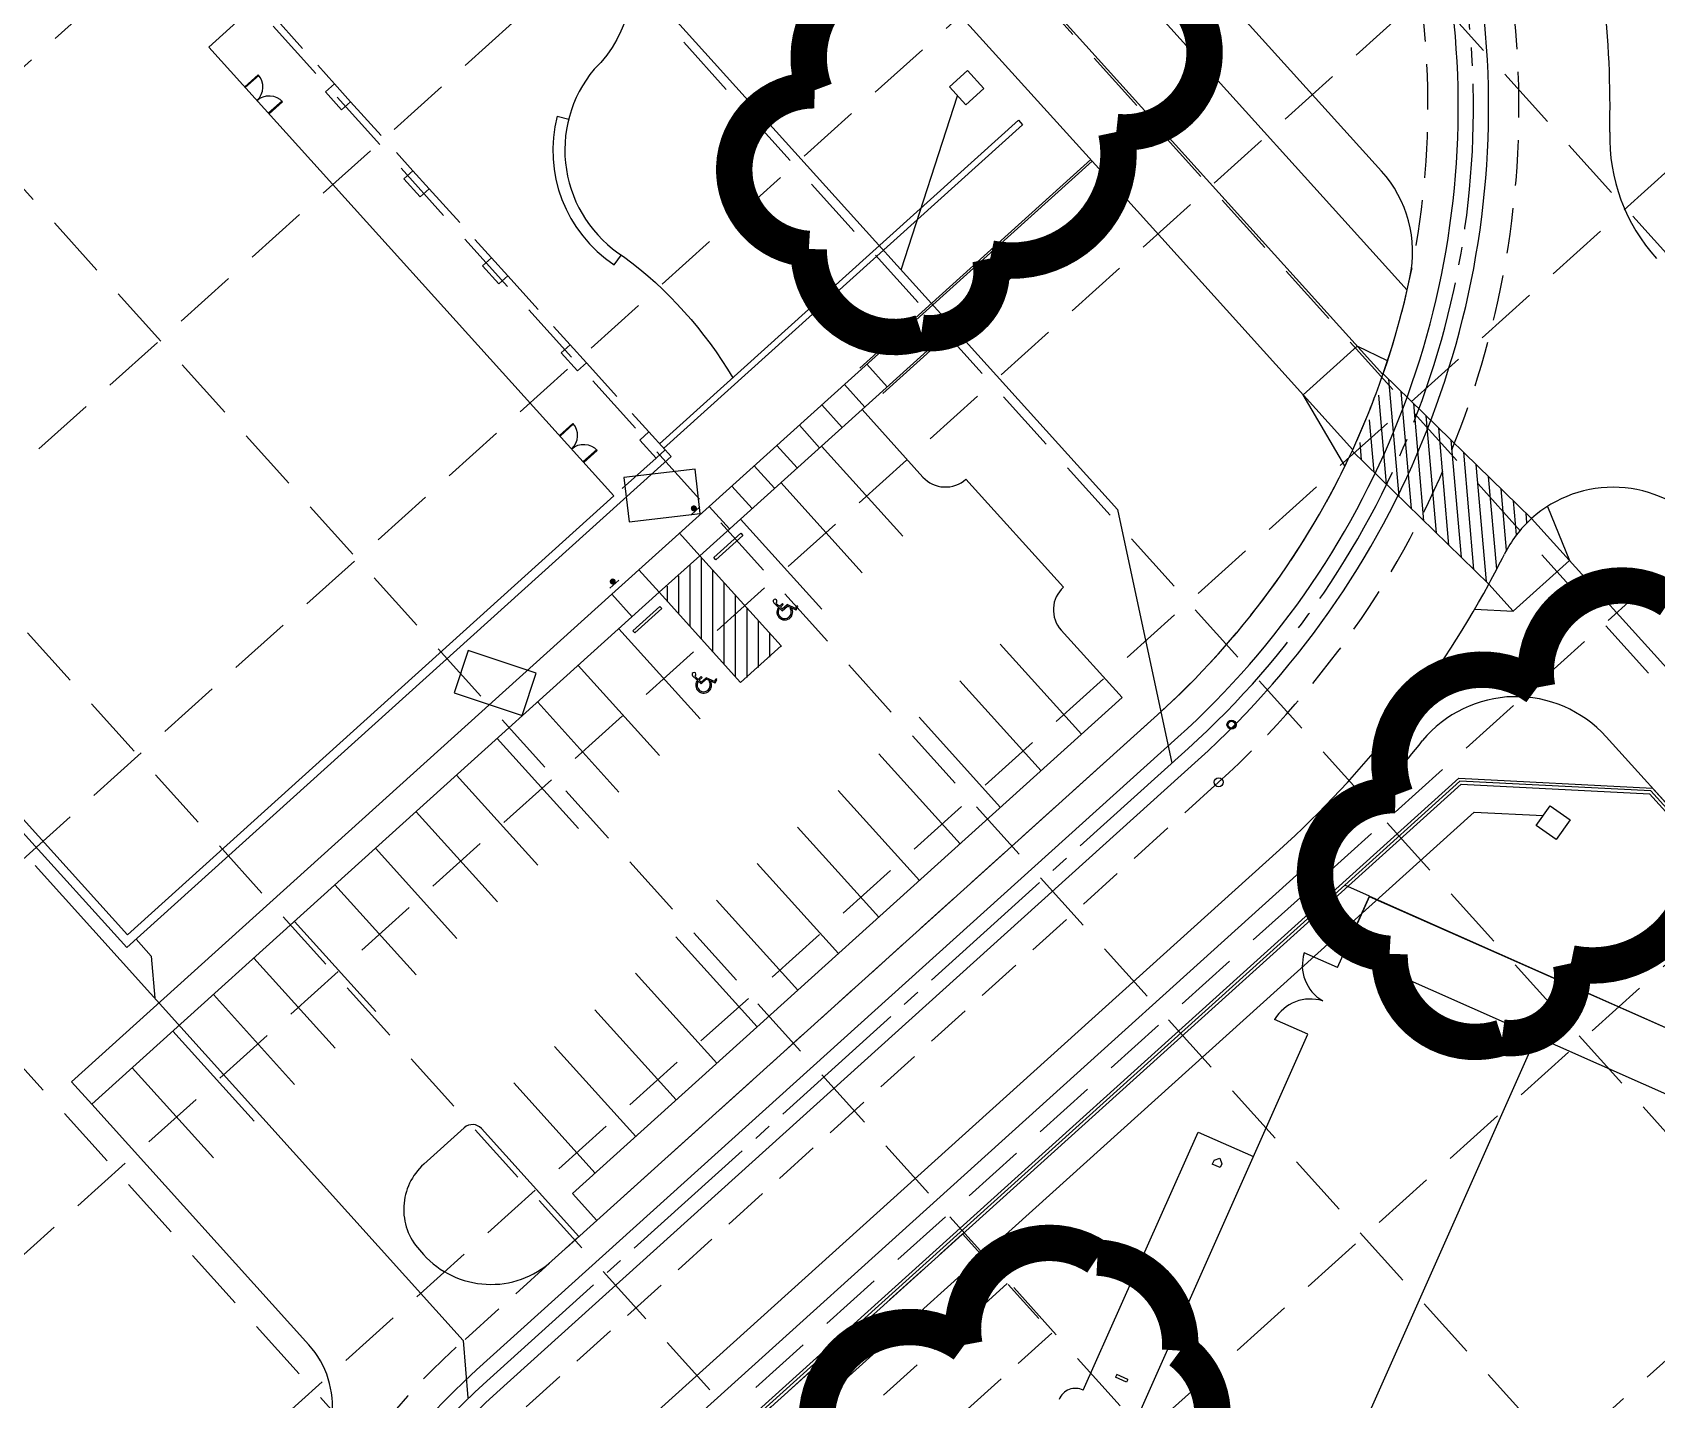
# Model space of a CAD drawing. Header units: inches. Extents: x 5194 to 8721, y 2249 to 5862.
# Drawn here: x 7253.5 to 7521.2, y 4035.7 to 4261.1 of the extents above; entities that cross this region are included whole.
import ezdxf

# ---------------------------------------------------------------- set-up
doc = ezdxf.new("R2010")
doc.units = ezdxf.units.IN
doc.header["$LTSCALE"] = 60
doc.header["$MEASUREMENT"] = 0
for name, pattern in [('03139 BASE$0$HIDDEN2', [0.1875, 0.125, -0.0625]), ('HIDDEN', [0.375, 0.25, -0.125]), ('HIDDEN2', [0.1875, 0.125, -0.0625]), ('SCENT', [0.55, 0.4, -0.05, 0.05, -0.05])]:
    doc.linetypes.add(name, pattern=pattern)
for name, color, linetype in [('03139 BASE$0$A-CURB', 7, 'Continuous'), ('03139 BASE$0$A-Wall-Abov', 8, '03139 BASE$0$HIDDEN2'), ('03139 BASE$0$A1-FLOR-OUTLINE', 7, 'Continuous'), ('03139 BASE$0$A1-FLOR-OUTLINE-NEW', 7, 'Continuous'), ('03139 BASE$0$AS-FENCE', 7, 'FENCELINE1'), ('03139 BASE$0$AS-INFIELD', 8, 'Continuous'), ('03139 BASE$0$AS-MOWSTRIP', 7, 'Continuous'), ('03139 BASE$0$AS-WALKJOINTS', 253, 'Continuous'), ('03139 BASE$0$CCURB', 7, 'Continuous'), ('03139 BASE$0$CPWALL', 7, 'Continuous'), ('03139 BASE$0$CSTRIPE', 8, 'Continuous'), ('03139 BASE$0$CWALK', 7, 'Continuous'), ('03139 BASE$0$DOORSWINGS', 7, 'Continuous'), ('03139 BASE$0$HC', 7, 'Continuous'), ('03139 BASE$0$pinlet', 7, 'Continuous'), ('03139 TOPO$0$EP', 7, 'Continuous'), ('03139 TOPO$0$IRON-SYM', 8, 'Continuous'), ('BASE', 7, 'Continuous'), ('COORD-CL', 7, 'Continuous'), ('grid', 254, 'HIDDEN'), ('Pstm', 7, 'Continuous'), ('pstmcl', 8, 'SCENT'), ('stm-easement', 7, 'HIDDEN2')]:
    doc.layers.add(name, color=color, linetype=linetype)
doc.linetypes.add('FENCELINE1', pattern='A,0.25,-0.1,[133,ltypeshp.shx,S=0.1,R=0,X=-0.1,Y=0],-0.1,1', length=1.45)

# ---------------------------------------------------------------- blocks, each defined once
blk = doc.blocks.new('03139 TOPO$0$ip')
for radius in [0.05, 0.03750000000000001]:
    blk.add_circle((0, 0), radius)
blk = doc.blocks.new('03139 BASE$0$HC2')
at = {"layer": '03139 BASE$0$HC', "linetype": 'Continuous'}
for p, q in [((-0.01032105120000325, 0.0149395007999833), (-0.009857150400011975, 0.009372499199981066)), ((-0.00905948310346221, 0.04286526834896902), (-0.005005752000010955, -0.005440300800000408)), ((-0.002968454400001989, 0.03562189919998715), (-0.001360051200003921, 0.01632095039999554)), ((-0.001360051200003921, 0.01632095039999554), (0.0153954479999811, 0.01632095039999554)), ((-1.387778780781446e-17, 4.440892098500626e-16), (-0.0009066528000175947, 0.01088064959999469)), ((-0.0009066528000175947, 0.01088064959999469), (0.0153954479999811, 0.01088064959999469)), ((-1.387778780781446e-17, 4.440892098500626e-16), (0.02715674879998459, 4.440892098500626e-16)), ((0.0153954479999811, 0.01088064959999469), (0.0153954479999811, 0.01632095039999554)), ((0.04200329759999021, -0.03497629920002465), (0.02715674879998459, 4.440892098500626e-16)), ((-0.005005752000010955, -0.005440300800000408), (0.02355594719999771, -0.005440300800000408)), ((0.03912119999999959, -0.04210980000002523), (0.02355594719999771, -0.005440300800000408)), ((0.02944299839998619, -0.02828975040001708), (0.02600084639998385, -0.02018064960002408)), ((0.03912119999999959, -0.04210980000002523), (0.05539664639998135, -0.03520125119998696)), ((0.04200329759999021, -0.03497629920002465), (0.05327094719998512, -0.03019344960002812)), ((0.05539664639998135, -0.03520125119998696), (0.05327094719998512, -0.03019344960002812))]:
    blk.add_line(p, q, dxfattribs=at)
for centre, radius, start, end in [((-0.0009255167999981627, -0.01632096480002432), 0.03264192000000001, 106.7285, 338.4897000000001), ((-0.0009255167999981627, -0.01632096480002432), 0.02720160000000001, 109.1687, 351.8427), ((-0.0009255167999981627, 0.04352255519997966), 0.008160480000000003, 255.546, 184.6199)]:
    blk.add_arc(centre, radius, start, end, dxfattribs=at)

msp = doc.modelspace()

# ---------------------------------------------------------------- hatches: boundary and pattern name
at = {"layer": '03139 BASE$0$AS-INFIELD'}
h = msp.add_hatch(color=256, dxfattribs=at)
edge = h.paths.add_edge_path()
edge.add_arc((7505.36066348241, 4104.443978162905), 0.4999999980010637, -72.37833148925819, 287.6216685107418)
at = {"layer": '03139 BASE$0$CSTRIPE'}
h = msp.add_hatch(dxfattribs=at)
h.set_pattern_fill('ANSI31', color=256, scale=15, angle=50, style=0)
h.set_pattern_definition([(95, (0, 0), (-1.867865058922023, -0.1634170176518588), [])])
edge = h.paths.add_edge_path()
edge.add_line((7476.488953208651, 4204.481667709983), (7500.598902164959, 4180.967309852949))
edge.add_arc((7513.998003616571, 4166.11927697686), 20.00000000000007, 132.0635973777725, 153.4406386734422)
edge.add_arc((7348.520758011992, 4248.837359565384), 164.9999999999995, 331.5213138043096, 333.4406386734422)
edge.add_line((7471.515770848226, 4191.654764834944), (7493.55485926219, 4170.160110792007))
edge.add_arc((7359.708624850735, 4242.381610018153), 122.7764257434832, 335.6572867350338, 341.9618950872937)
h = msp.add_hatch(dxfattribs=at)
h.set_pattern_fill('ANSI31', color=256, scale=15, angle=44.999999998025, style=0)
h.set_pattern_definition([(90, (-19.95715739337743, -18.18595606960088), (-1.875, 6.463210734679761e-11), [])])
h.paths.add_polyline_path([(7377.00552992101, 4159.872890979237), (7363.606428469397, 4174.720923855327), (7356.924813675158, 4168.691328202102), (7370.323915126772, 4153.843295326013)])

# ---------------------------------------------------------------- linework, layer by layer
for points in [[(7363.597367233214, 4181.774418661957), (7362.736203674133, 4189.091378418843), (7350.991578699241, 4187.709104444479), (7351.852742258317, 4180.392144687592), (7363.597367233214, 4181.774418661957)], [(7334.232653844218, 4148.475594749442), (7336.566350839204, 4155.463681833543), (7325.349607161285, 4159.209554015685), (7323.015910166296, 4152.221466931585), (7334.232653844218, 4148.475594749441)]]:
    msp.add_lwpolyline(points)
at = {"layer": '03139 BASE$0$A-CURB'}
msp.add_lwpolyline([(7426.709474839561, 4037.21705075719), (7445.62679643039, 4079.79903616457), (7454.764706805518, 4075.73945120905)], dxfattribs=at)
at = {"layer": '03139 BASE$0$A-Wall-Abov'}
for points in [[(7293.016330934553, 4264.039410022154), (7303.288975380791, 4252.655918150484)], [(7305.968795671112, 4249.686311575267), (7316.241440117347, 4238.302819703601)], [(7318.921260149679, 4235.33321341427), (7329.193904595915, 4223.949721542602)], [(7331.873724886237, 4220.980114967385), (7342.146369332473, 4209.596623095716)], [(7344.826189622796, 4206.6270165205), (7355.098834069031, 4195.24352464883)], [(7356.293743938305, 4190.934126646923), (7349.364721433505, 4184.681261483481)]]:
    msp.add_lwpolyline(points, dxfattribs=at)
at = {"layer": '03139 BASE$0$A1-FLOR-OUTLINE'}
for points in [[(7304.483992383502, 4248.346401430105), (7305.968795671112, 4249.686311575267), (7303.288975380791, 4252.655918150484), (7301.804172093181, 4251.316008005323)], [(7317.436457120061, 4233.99330298322), (7318.921260407668, 4235.333213128381), (7316.241440117347, 4238.302819703601), (7314.756636829738, 4236.962909558439)], [(7330.388921856619, 4219.640204536335), (7331.873725144228, 4220.980114681497), (7329.193904853905, 4223.949721256714), (7327.709101566295, 4222.609811111553)], [(7343.341386593178, 4205.287106089449), (7344.826189880786, 4206.627016234611), (7342.146369590464, 4209.596622809827), (7340.661566302855, 4208.256712664666)], [(7356.293743938305, 4190.934126646923), (7357.778547225914, 4192.274036792083), (7355.098834327022, 4195.243524362942), (7353.614031039412, 4193.90361421778)]]:
    msp.add_lwpolyline(points, close=True, dxfattribs=at)
msp.add_lwpolyline([(7356.885273795806, 4193.263905650491), (7416.026016815411, 4246.63345448275), (7416.695971887992, 4245.891052838943), (7357.555228868386, 4192.521504006686), (7357.555228868386, 4192.521504006686), (7357.555228868386, 4192.521504006686)], dxfattribs=at)
at = {"layer": '03139 BASE$0$A1-FLOR-OUTLINE-NEW'}
msp.add_lwpolyline([(7251.982049479296, 4131.373014967467), (7269.17741633289, 4112.318393706232), (7349.35700049294, 4184.673312572567), (7282.584845172401, 4258.665913665228), (7289.513788623368, 4264.918982599645)], dxfattribs=at)
at = {"layer": '03139 BASE$0$AS-FENCE', "ltscale": 0.25}
for p, q in [((7488.798783153263, 4137.644456778803), (7469.814311847957, 4120.512567379861)), ((7520.272860117049, 4136.029999940804), (7488.798783153263, 4137.644456778803)), ((7652.087640896825, 3989.961235132904), (7520.272860117049, 4136.029999940804)), ((7468.60876026703, 4106.90161439955), (7473.857722297867, 4118.716680304598)), ((7435.823683743457, 4033.104218444403), (7463.736787156772, 4095.935125587647))]:
    msp.add_line(p, q, dxfattribs=at)
at = {"layer": '03139 BASE$0$AS-FENCE', "linetype": 'Continuous', "ltscale": 0.25}
for p, q in [((7468.60876026703, 4106.90161439955), (7463.12551586108, 4109.337600954679)), ((7463.736787156772, 4095.935125587647), (7458.253542750823, 4098.371112142774))]:
    msp.add_line(p, q, dxfattribs=at)
at = {"layer": '03139 BASE$0$AS-FENCE', "linetype": '03139 BASE$0$HIDDEN2'}
msp.add_line((7377.073745631392, 4021.331735298918), (7414.183721061882, 4054.820368426928), dxfattribs=at)
at = {"layer": '03139 BASE$0$AS-FENCE', "ltscale": 0.25}
for points in [[(7473.857559510757, 4118.71631388159), (7469.814311847957, 4120.512567379861), (7350.869468809913, 4013.174845789862)], [(7473.857559510756, 4118.71631388159), (7529.840025180828, 4093.845539646686)]]:
    msp.add_lwpolyline(points, dxfattribs=at)
at = {"layer": '03139 BASE$0$AS-FENCE', "linetype": '03139 BASE$0$HIDDEN2'}
msp.add_lwpolyline([(7369.704239833005, 4029.498153380767), (7406.814215263495, 4062.986786508777), (7421.553226860269, 4046.65395034508), (7384.443251429778, 4013.16531721707)], close=True, dxfattribs=at)
at = {"layer": '03139 BASE$0$AS-FENCE', "linetype": 'Continuous', "ltscale": 0.25}
for centre, radius, start, end in [((7469.609204816295, 4107.286577601414), 6.800361700944487, 162.4459690081765, 239.6466968139832), ((7464.121750358635, 4094.93468103838), 6.800361700944487, 72.44596900768983, 149.6466968131276), ((7425.40865520613, 4034.690808928377), 2.841483678708407, 62.75502658331896, 159.3819520249541)]:
    msp.add_arc(centre, radius, start, end, dxfattribs=at)
at = {"layer": '03139 BASE$0$AS-INFIELD'}
for p, q in [((7426.680792430161, 3927.340799206525), (7505.36066348241, 4104.443978162906)), ((7448.257204327274, 4075.15175018741), (7447.969280628298, 4074.504574747004)), ((7449.26363150911, 4073.928727349048), (7447.969280628298, 4074.504574747004)), ((7449.192303466659, 4075.511001928841), (7449.551555208089, 4074.575902789454)), ((7449.551555208089, 4074.575902789454), (7449.26363150911, 4073.928727349048)), ((7432.222663631337, 4039.827934356445), (7432.019423373235, 4039.371104633805)), ((7433.846742263798, 4038.558143601397), (7432.019423373235, 4039.371104633805)), ((7434.049982521899, 4039.014973324038), (7432.222663631337, 4039.827934356445)), ((7434.049982521899, 4039.014973324038), (7433.846742263798, 4038.558143601398))]:
    msp.add_line(p, q, dxfattribs=at)
at = {"layer": '03139 BASE$0$AS-INFIELD', "linetype": 'Continuous'}
msp.add_line((7448.257204327274, 4075.15175018741), (7449.192303466659, 4075.511001928841), dxfattribs=at)
at = {"layer": '03139 BASE$0$AS-INFIELD'}
for points in [[(7473.856751702492, 4118.714495558685), (7469.797581918876, 4109.577573205005), (7525.780047588949, 4084.706798970101)], [(7473.822086346945, 4118.636466139156), (7529.840025180828, 4093.845539646686)]]:
    msp.add_lwpolyline(points, dxfattribs=at)
msp.add_circle((7505.36066348241, 4104.443978162905), 0.4999999980010637, dxfattribs=at)
at = {"layer": '03139 BASE$0$AS-MOWSTRIP'}
msp.add_lwpolyline([(7173.680898642792, 4058.694457767749), (7251.88052321038, 4129.263124050792), (7269.076604239257, 4110.207519819473), (7358.783480136336, 4191.160433992217), (7357.778547225914, 4192.274036792083)], dxfattribs=at)
at = {"layer": '03139 BASE$0$AS-WALKJOINTS'}
for points in [[(7387.34068694139, 4203.050296677668), (7390.69046293654, 4199.338287758028)], [(7383.628678722366, 4199.700521314762), (7386.978454717516, 4195.988512395125)], [(7379.916670503346, 4196.350745951861), (7383.266446498493, 4192.638737032224)], [(7376.204662284325, 4193.000970588957), (7379.554438279472, 4189.288961669321)], [(7372.492654065301, 4189.651195226054), (7375.842430060449, 4185.939186306418)], [(7368.780645846279, 4186.301419863152), (7372.130421841425, 4182.589410943517)]]:
    msp.add_lwpolyline(points, dxfattribs=at)
at = {"layer": '03139 BASE$0$CCURB'}
for p, q in [((7354.746314711735, 4372.444628151737), (7475.840643699466, 4238.255586863337)), ((7390.245200475992, 4198.936475818949), (7363.51874129903, 4174.818093206055)), ((7400.294526564705, 4187.800451161884), (7390.245200475992, 4198.936475818949)), ((7407.35631014663, 4187.438218305763), (7407.35631014663, 4187.438218305763)), ((7423.43523188856, 4169.620578854458), (7407.35631014663, 4187.438218305763)), ((7356.837126504792, 4168.788497552827), (7263.294519385439, 4084.374158407675)), ((7423.43523188856, 4169.620578854458), (7423.435231888562, 4169.620578854459)), ((7433.122325121146, 4151.422770615471), (7423.072999032442, 4162.558795272535)), ((7433.122325121146, 4151.422770615471), (7342.549324577004, 4069.688251760636)), ((7438.964692810377, 4148.613137651787), (7346.569055012486, 4065.233841897806)), ((7459.063344987795, 4126.341088337654), (7343.145042036155, 4021.734564745636)), ((7263.294519385439, 4084.374158407675), (7299.098704523777, 4044.698235364968)), ((7324.695813262566, 4080.516554201238), (7318.014198468335, 4074.486958548018)), ((7339.579718001784, 4067.008431470313), (7327.520526695337, 4080.37166105879)), ((7346.569055012486, 4065.233841897806), (7342.549324577002, 4069.688251760635)), ((7343.599448437271, 4062.554021607485), (7339.579718001784, 4067.008431470313)), ((7317.289732756098, 4060.363391384167), (7317.959687828678, 4059.620989740366)), ((7343.599448437271, 4062.554021607485), (7339.145038574452, 4058.534291172008))]:
    msp.add_line(p, q, dxfattribs=at)
msp.add_lwpolyline([(7365.068636858904, 4182.951645199085), (7349.032939911522, 4168.480777119426)], dxfattribs=at)
for centre, radius, start, end in [((7348.520758011993, 4248.837359565385), 165, 358.5572708723686, 6.509744533871971), ((7543.458941285448, 4243.927705601493), 30, 178.5572708723685, 222.0635973777632), ((7460.992610823379, 4224.856485411727), 20, 347.9638182461917, 42.06359737777613), ((7348.520758011991, 4248.837359565385), 135.0000000000005, 340.9158967693059, 347.9638182461924), ((7348.520758011991, 4248.837359565385), 135.0000000000005, 312.0635973777632, 335.2463041112727), ((7404.006534783725, 4191.150226524786), 5, 222.0635973777632, 312.0635973777632), ((7513.998003616571, 4166.11927697686), 20.00000000000007, 42.06359737776233, 132.0635973777725), ((7348.520758011992, 4248.837359565384), 164.9999999999995, 312.0635973777632, 331.5213138043096), ((7426.785007251465, 4165.908570635435), 5, 132.0635973777631, 222.0635973777632), ((7326.035723407727, 4079.031750913628), 2, 42.06359737776314, 132.0635973777631), ((7324.713749194142, 4067.062942109974), 10, 132.0635973777631, 222.0635973777632), ((7329.095712485743, 4069.670315829074), 15, 222.0635973777632, 312.0635973777632), ((7287.96267986671, 4034.648909276261), 14.99999999999983, 303.3523566016622, 42.06359737776386)]:
    msp.add_arc(centre, radius, start, end, dxfattribs=at)
at = {"layer": '03139 BASE$0$CPWALL'}
for p, q in [((7350.534491273623, 4013.546046611764), (7488.617562031769, 4138.154409839329)), ((7488.617562031769, 4138.154409839329), (7520.505308700326, 4136.518733891892)), ((7351.204446346203, 4012.80364496796), (7488.980004274759, 4137.13450371828)), ((7488.980004274759, 4137.13450371828), (7520.040411533766, 4135.541265989719)), ((7520.040411533766, 4135.541265989719), (7651.716440074923, 3989.626257596614)), ((7520.505308700326, 4136.518733891892), (7652.458841718727, 3990.296212669195))]:
    msp.add_line(p, q, dxfattribs=at)
at = {"layer": '03139 BASE$0$CSTRIPE'}
for p, q in [((7476.14286501456, 4204.819206443916), (7500.598902164959, 4180.967309852949)), ((7396.962687133362, 4178.058847289638), (7383.56358568175, 4192.906880165728)), ((7471.03167281177, 4192.126904136764), (7493.55485926219, 4170.160110792007)), ((7390.281072339123, 4172.029251636416), (7376.881970887511, 4186.877284512502)), ((7362.058207884684, 4181.526127316669), (7363.543011172292, 4182.866037461831)), ((7383.599457544885, 4165.999655983189), (7370.20035609327, 4180.847688859279)), ((7363.51874129903, 4174.818093206055), (7356.837126504792, 4168.78849755283)), ((7376.917842750644, 4159.970060329963), (7363.518741299032, 4174.818093206052)), ((7348.694978296206, 4169.466936010221), (7350.179781583814, 4170.806846155383)), ((7370.236227956405, 4153.940464676738), (7356.837126504792, 4168.788497552828)), ((7363.554613162163, 4147.910869023513), (7350.155511710553, 4162.758901899604)), ((7376.917842750646, 4159.970060329965), (7370.236227956407, 4153.940464676739)), ((7426.44071032691, 4145.393174962239), (7413.041608875298, 4160.24120783833)), ((7356.872998367924, 4141.881273370289), (7343.473896916313, 4156.729306246377)), ((7419.75909553267, 4139.363579309014), (7406.359994081059, 4154.211612185103)), ((7350.191383573686, 4135.851677717063), (7336.792282122075, 4150.699710593151)), ((7413.077480738429, 4133.333983655788), (7399.678379286818, 4148.182016531878)), ((7343.509768779448, 4129.822082063838), (7330.110667327833, 4144.670114939926)), ((7406.395865944188, 4127.304388002563), (7392.996764492576, 4142.152420878651)), ((7336.828153985209, 4123.792486410613), (7323.429052533594, 4138.640519286701)), ((7399.714251149949, 4121.274792349338), (7386.315149698338, 4136.122825225427)), ((7330.146539190967, 4117.762890757387), (7316.747437739356, 4132.610923633477)), ((7393.032636355709, 4115.245196696113), (7379.633534904096, 4130.093229572202)), ((7323.464924396727, 4111.733295104163), (7310.065822945117, 4126.581327980252)), ((7386.351021561467, 4109.21560104289), (7372.951920109855, 4124.063633918978)), ((7316.78330960249, 4105.703699450936), (7303.384208150876, 4120.551732327026)), ((7379.669406767227, 4103.186005389663), (7366.270305315616, 4118.034038265753)), ((7310.10169480825, 4099.674103797713), (7296.702593356637, 4114.5221366738)), ((7372.987791972986, 4097.156409736437), (7359.588690521375, 4112.004442612527)), ((7303.420080014009, 4093.644508144486), (7290.020978562397, 4108.492541020575)), ((7366.306177178746, 4091.126814083211), (7352.907075727136, 4105.974846959301)), ((7296.738465219768, 4087.614912491262), (7283.339363768157, 4102.462945367351)), ((7359.624562384506, 4085.097218429988), (7346.225460932897, 4099.945251306079)), ((7290.056850425531, 4081.585316838035), (7276.657748973917, 4096.433349714124)), ((7352.942947590265, 4079.067622776762), (7339.543846138655, 4093.915655652854)), ((7283.375235631291, 4075.55572118481), (7269.976134179678, 4090.403754060901)), ((7346.261332796024, 4073.038027123539), (7332.862231344414, 4087.886059999628))]:
    msp.add_line(p, q, dxfattribs=at)
at = {"layer": '03139 BASE$0$CSTRIPE', "const_width": 0.5}
for points in [[(7362.532612157594, 4182.877727179647, 1), (7362.532612157594, 4182.377727179647, 1)], [(7349.169382569115, 4170.818535873199, 1), (7349.169382569115, 4170.318535873199, 1)]]:
    msp.add_lwpolyline(points, format="xyb", close=True, dxfattribs=at)
at = {"layer": '03139 BASE$0$CSTRIPE'}
for points in [[(7370.267060577165, 4178.534815083252), (7370.602038113458, 4178.163614261345), (7366.147628250629, 4174.143883825869), (7365.812650714336, 4174.515084647767)], [(7356.903830988684, 4166.475623776804), (7357.238808524979, 4166.104422954894), (7352.784398662148, 4162.084692519416), (7352.449421125856, 4162.455893341318)]]:
    msp.add_lwpolyline(points, close=True, dxfattribs=at)
at = {"layer": '03139 BASE$0$CWALK'}
for p, q in [((7382.558850049033, 4326.698169609784), (7480.094442854849, 4218.615422882361)), ((7476.101112477506, 4204.6983387963), (7373.435865181122, 4318.465442701998)), ((7428.172777350634, 4239.897825669598), (7364.527045321679, 4310.42598171028)), ((7471.116440436917, 4192.310386793381), (7431.522553345783, 4236.185816749962)), ((7462.949081772646, 4201.360934727201), (7471.857901498296, 4209.400395598167)), ((7476.866794500624, 4206.976937713011), (7471.857901498296, 4209.400395598167)), ((7469.83918144975, 4189.618780263135), (7462.949081772645, 4201.360934727202)), ((7368.418413679619, 4179.239635632248), (7365.06863745405, 4182.951644539582)), ((7500.598902164961, 4180.967309852949), (7531.18674274328, 4147.071808415367)), ((7503.205148143181, 4182.95715899125), (7506.832224505501, 4174.059938088219)), ((7363.518741295552, 4174.818093202912), (7360.168964997903, 4178.530102190117)), ((7506.832224505502, 4174.059938088221), (7497.574589697674, 4165.70570092918)), ((7356.837126504788, 4168.788497552829), (7353.487350473379, 4172.50050678029)), ((7493.554859262188, 4170.160110792007), (7497.574589697673, 4165.705700929179)), ((7352.382716641961, 4164.768767117345), (7349.032940682628, 4168.480776264935)), ((7491.237495743304, 4166.030760967617), (7497.574589697675, 4165.705700929178)), ((7512.865029921396, 4144.985205386398), (7540.819325336213, 4114.008031368722)), ((7462.413120350697, 4122.629080118632), (7346.494817399058, 4018.022556526613)), ((7259.944918434127, 4088.086329001119), (7263.294752481628, 4084.37425744967))]:
    msp.add_line(p, q, dxfattribs=at)
for points, format in [([(7364.527045455477, 4310.42598183102), (7356.484359908329, 4303.168135653528, 0.3472471018003405), (7350.670123298632, 4277.573642389285, -0.3111313815110293), (7346.104461904297, 4255.044660783993, 0.4542040096636392), (7350.961159377784, 4224.162229906628, -0.09887201447810634), (7368.961600069191, 4204.161774900257, -7.594187635624905)], "xyb"), ([(7339.985894821317, 4247.291742555856, 0.3193517613322359), (7349.416016209329, 4222.795228270138)], "xyb"), ([(7420.446098987746, 4229.441697479809, 0, 0.52, 0), (7421.633941635308, 4230.513625576574, 0, 0, 0), (7423.209024448008, 4231.93500535708, 0, 0, 0)], "xyseb"), ([(7400.634129508453, 4211.560914453085, 0, 0.52, 0), (7401.821972156014, 4212.63284254985, 0, 0, 0), (7403.397054968715, 4214.054222330356, 0, 0, 0)], "xyseb"), ([(7471.951600582132, 4200.631024920878, 0, 0.52, 0), (7470.879672485367, 4201.81886756844, 0, 0, 0), (7469.458292704861, 4203.39395038114, 0, 0, 0)], "xyseb"), ([(7362.783333545216, 4177.550160697711, 0, 0.52, 0), (7363.971176192777, 4178.622088794476, 0, 0, 0), (7365.546259005478, 4180.043468574982, 0, 0, 0)], "xyseb"), ([(7498.507737116478, 4173.770923120437, 0, 0.52, 0), (7499.579665213243, 4172.583080472876, 0, 0, 0), (7501.001044993749, 4171.007997660176, 0, 0, 0)], "xyseb"), ([(7354.478644580377, 4169.819880599689, 0, 0.52, 0), (7353.290801932816, 4168.747952502924, 0, 0, 0), (7351.715719120116, 4167.326572722418, 0, 0, 0)], "xyseb")]:
    msp.add_lwpolyline(points, format=format, dxfattribs=at)
for points in [[(7339.985894841153, 4247.291742633441), (7341.899647657368, 4246.809286165697)], [(7428.172777350634, 4239.897825669598), (7365.068636858904, 4182.951645199085)], [(7389.866487849515, 4205.77412298867), (7427.951692176683, 4240.142818212054)], [(7428.172777350634, 4239.897825669598), (7431.522553345783, 4236.185816749962)], [(7390.245200475992, 4198.936475818949), (7431.522553345783, 4236.185816749962)], [(7393.658434192566, 4201.572128984122), (7431.743638519735, 4235.940824207507)], [(7349.416016209329, 4222.795228270138), (7350.594094469549, 4224.411437295231)], [(7412.58234283074, 4225.828769145406), (7415.93211882589, 4222.116760225768)], [(7408.870334611718, 4222.478993782503), (7412.220110606868, 4218.766984862866)], [(7391.052695160412, 4206.400072040569), (7394.402471155561, 4202.688063120931)], [(7349.032939911522, 4168.480777119426), (7259.944918434127, 4088.086329001119)]]:
    msp.add_lwpolyline(points, dxfattribs=at)
for centre, radius, start, end in [((7348.520758011991, 4248.837359565385), 135.0000000000005, 335.2463041112727, 340.9158967693059), ((7513.998003616571, 4166.11927697686), 20.00000000000007, 132.0635973777725, 153.4406386734422), ((7348.520758011992, 4248.837359565384), 164.9999999999995, 331.5213138043096, 333.4406386734422), ((7498.016997045307, 4131.586103934786), 20, 42.06359737776342, 140.36527408898), ((7348.520758012021, 4248.837359565358), 169.9999999999614, 312.0635973777623, 322.0722514608088)]:
    msp.add_arc(centre, radius, start, end, dxfattribs=at)
at = {"layer": '03139 BASE$0$DOORSWINGS'}
for points in [[(7288.510282200672, 4252.114863920445), (7290.737117554208, 4254.12439562522), (7290.834819335625, 4254.016128718832), (7288.608175487777, 4252.006769831839)], [(7292.530059500178, 4247.660402125884), (7294.756894853715, 4249.669933830661), (7294.659193072296, 4249.778200737049), (7292.432549224448, 4247.768841850057)], [(7340.376153901922, 4194.64181313208), (7342.602989255459, 4196.651344836855), (7342.700691036875, 4196.543077930467), (7340.474047189027, 4194.533719043474)], [(7344.395931201429, 4190.187351337519), (7346.622766554966, 4192.196883042296), (7346.525064773547, 4192.305149948684), (7344.298420925698, 4190.295791061691)]]:
    msp.add_lwpolyline(points, close=True, dxfattribs=at)
for points in [[(7290.53087499373, 4249.897292612642, 0.4127823518560458), (7290.737450990936, 4254.124667693233, 0.7923871552282172)], [(7290.53087499373, 4249.897292612642, -0.4127823518560458), (7294.757199611156, 4249.670237679236, -0.7923871552282172)], [(7342.396746694981, 4192.424241824277, 0.4127823518560458), (7342.603322692186, 4196.651616904868, 0.7923871552282172)], [(7342.396746694981, 4192.424241824277, -0.4127823518560458), (7346.623071312406, 4192.197186890871, -0.7923871552282172)]]:
    msp.add_lwpolyline(points, format="xyb", dxfattribs=at)
at = {"layer": '03139 BASE$0$pinlet', "color": 5}
for points in [[(7407.615352483728, 4254.844226103191), (7410.298790230417, 4251.877887980245), (7407.332452107466, 4249.194450233555), (7404.64901436078, 4252.160788356502)], [(7503.672483162537, 4133.610545808109), (7506.937804666969, 4131.300204821871), (7504.627463680727, 4128.034883317438), (7501.362142176297, 4130.345224303677)]]:
    msp.add_lwpolyline(points, close=True, dxfattribs=at)
at = {"layer": '03139 TOPO$0$EP'}
msp.add_lwpolyline([(5687.667778804641, 4400.979853912886, 2.549541433321861e-06), (5652.928590353133, 4443.582073345558, 4.313416369009368e-05)], format="xyb", dxfattribs=at)
at = {"layer": 'BASE', "color": 170, "const_width": 6}
for points in [[(7432.149392196413, 4244.689261711694, 0.5205670505517462), (7432.149392196413, 4244.689261711694, 0.7651954600696135), (7441.367471238159, 4268.358288887562, 0.4178788784126488), (7427.721406596191, 4283.723817970161, 0.6649002420699669), (7405.805399635747, 4269.316468781705, 0.744833174426672), (7382.43131212451, 4251.574092820526, 0.9756416855879776), (7381.48513104567, 4225.400702748862, 0.5205670505517462), (7400.024674045552, 4211.589332012191, 0.5205670505517462), (7411.373293940112, 4223.841307695211, 0.5402640007904789), (7432.149392196413, 4244.689261711694)], [(7527.855894668733, 4128.466355020098, 0.5205670505517462), (7527.855894668733, 4128.466355020098, 0.7651954600696135), (7537.073973710479, 4152.135382195966, 0.4178788784126488), (7523.42790906851, 4167.500911278565, 0.6649002420699669), (7501.511902108066, 4153.093562090109, 0.744833174426672), (7478.137814596829, 4135.35118612893, 0.9756416855879776), (7477.191633517989, 4109.177796057266, 0.5205670505517462), (7495.731176517872, 4095.366425320595, 0.5205670505517462), (7507.079796412432, 4107.618401003615, 0.5402640007904789), (7527.855894668733, 4128.466355020098)], [(7433.465685128363, 4020.076480272266, 0.5205670505517462), (7433.465685128363, 4020.076480272266, 0.7651954600696135), (7442.683764170109, 4043.745507448134, 0.4178788784126488), (7429.03769952814, 4059.111036530733, 0.6649002420699669), (7407.121692567696, 4044.703687342277, 0.744833174426672), (7383.747605056459, 4026.961311381098, 0.9756416855879776), (7382.801423977619, 4000.787921309434, 0.5205670505517462), (7401.340966977502, 3986.976550572763, 0.5205670505517462), (7412.689586872062, 3999.228526255783, 0.5402640007904789), (7433.465685128363, 4020.076480272266)]]:
    msp.add_lwpolyline(points, format="xyb", close=True, dxfattribs=at)
at = {"layer": 'COORD-CL'}
msp.add_circle((7449.014018899052, 4137.477112994695), 0.75, dxfattribs=at)
at = {"layer": 'grid', "color": 252, "linetype": 'HIDDEN', "lineweight": 0, "ltscale": 0.7}
for p, q in [((6347.300604764042, 5529.87064332279), (8360.288819318477, 3294.80852252856)), ((6311.251215718974, 5497.403091475137), (8324.23943027341, 3262.340970680908)), ((6275.201826673906, 5464.935539627486), (8288.190041228341, 3229.873418833256)), ((6239.152437628838, 5432.467987779833), (8252.140652183274, 3197.405866985604)), ((6203.103048583769, 5400.000435932181), (8216.091263138205, 3164.938315137952)), ((6167.053659538701, 5367.532884084529), (8180.041874093137, 3132.4707632903)), ((6131.004270493633, 5335.065332236876), (8143.992485048069, 3100.003211442647)), ((7674.657376249458, 4636.030608661824), (6412.769542390568, 3499.522896408653)), ((7707.124928097111, 4599.981219616756), (6445.23709423822, 3463.473507363584)), ((7739.592479944762, 4563.931830571688), (6477.704646085873, 3427.424118318516)), ((7772.060031792415, 4527.88244152662), (6510.172197933525, 3391.374729273448)), ((7804.527583640067, 4491.833052481552), (6542.639749781177, 3355.32534022838)), ((7836.995135487719, 4455.783663436483), (6575.107301628829, 3319.275951183312)), ((7869.462687335372, 4419.734274391415), (6607.574853476481, 3283.226562138243)), ((7901.930239183023, 4383.684885346347), (6640.042405324133, 3247.177173093175))]:
    msp.add_line(p, q, dxfattribs=at)
at = {"layer": 'Pstm', "color": 5}
for p, q in [((7330.27045750765, 4295.593059574727), (7432.362782924274, 4182.460831293843)), ((7396.701130106388, 4221.978809075255), (7405.990733234123, 4250.677619295029)), ((7432.362782924274, 4182.460831293843), (7441.304410906735, 4140.622188221052)), ((7442.314468173277, 4144.901129432764), (7326.723251881055, 4040.589774053905)), ((7445.664243536181, 4141.189121213741), (7330.073027243959, 4036.877765834883)), ((7253.995870090837, 4123.761181886512), (7324.505189912587, 4045.452648880384)), ((7270.61723836008, 4111.597812598118), (7273.11801790343, 4108.820415540446)), ((7273.11801790343, 4108.820415540446), (7273.704917145188, 4101.872067572595)), ((7324.505189912586, 4045.452648880383), (7325.306429535625, 4035.966707665266))]:
    msp.add_line(p, q, dxfattribs=at)
msp.add_lwpolyline([(7295.852729824432, 3974.064699731749), (7313.616559488336, 3972.356665572283), (7491.145069949527, 4132.561222100016), (7502.517312669417, 4131.977885055893)], dxfattribs=at)
for centre, radius, start, end in [((7348.520758011991, 4248.837359565385), 140.0000000000022, 312.0635973777769, 6.509744533864399), ((7348.520758011991, 4248.837359565385), 145.0000000000022, 312.0635973777769, 6.509744533864399), ((7395.393646820566, 3964.49360556395), 102.5, 132.0635973777769, 180.031059766378), ((7395.393646820566, 3964.49360556395), 97.5, 132.0635973777769, 180.0310597663894)]:
    msp.add_arc(centre, radius, start, end, dxfattribs=at)
at = {"layer": 'pstmcl', "color": 5}
msp.add_line((7443.989355854729, 4143.045125323252), (7328.398139562507, 4038.733769944394), dxfattribs=at)
for centre, radius, start, end in [((7348.520758011991, 4248.837359565385), 142.5000000000022, 312.0635973777769, 6.509744533864399), ((7395.393646820566, 3964.49360556395), 100, 132.0635973777769, 180.0310597663773)]:
    msp.add_arc(centre, radius, start, end, dxfattribs=at)
at = {"layer": 'stm-easement'}
for p, q in [((7438.964692810375, 4148.613137651786), (7323.373476518153, 4044.301782272928)), ((7449.014018899084, 4137.477112994718), (7333.422802606861, 4033.165757615861))]:
    msp.add_line(p, q, dxfattribs=at)
for centre, radius, start, end in [((7348.520758011991, 4248.837359565385), 135.0000000000022, 312.0635973777769, 6.509744533864399), ((7348.520758011991, 4248.837359565385), 150.0000000000022, 312.0635973777769, 6.509744533864399), ((7395.393646820566, 3964.49360556395), 107.5, 132.0635973777769, 180.0310597663773)]:
    msp.add_arc(centre, radius, start, end, dxfattribs=at)

# ---------------------------------------------------------------- block references
at = {"layer": '03139 BASE$0$CWALK', "xscale": 40.00000000000016, "yscale": 40, "zscale": 40, "rotation": 42.06359737777617}
for p in [(7377.105743338462, 4166.044307047891), (7363.74251374998, 4153.98511574144)]:
    msp.add_blockref('03139 BASE$0$HC2', p, dxfattribs=at)
at = {"layer": '03139 TOPO$0$IRON-SYM', "xscale": 15, "yscale": 15, "zscale": 15}
msp.add_blockref('03139 TOPO$0$ip', (7451.1471, 4146.9635), dxfattribs=at)

doc.saveas('drawing.dxf')
